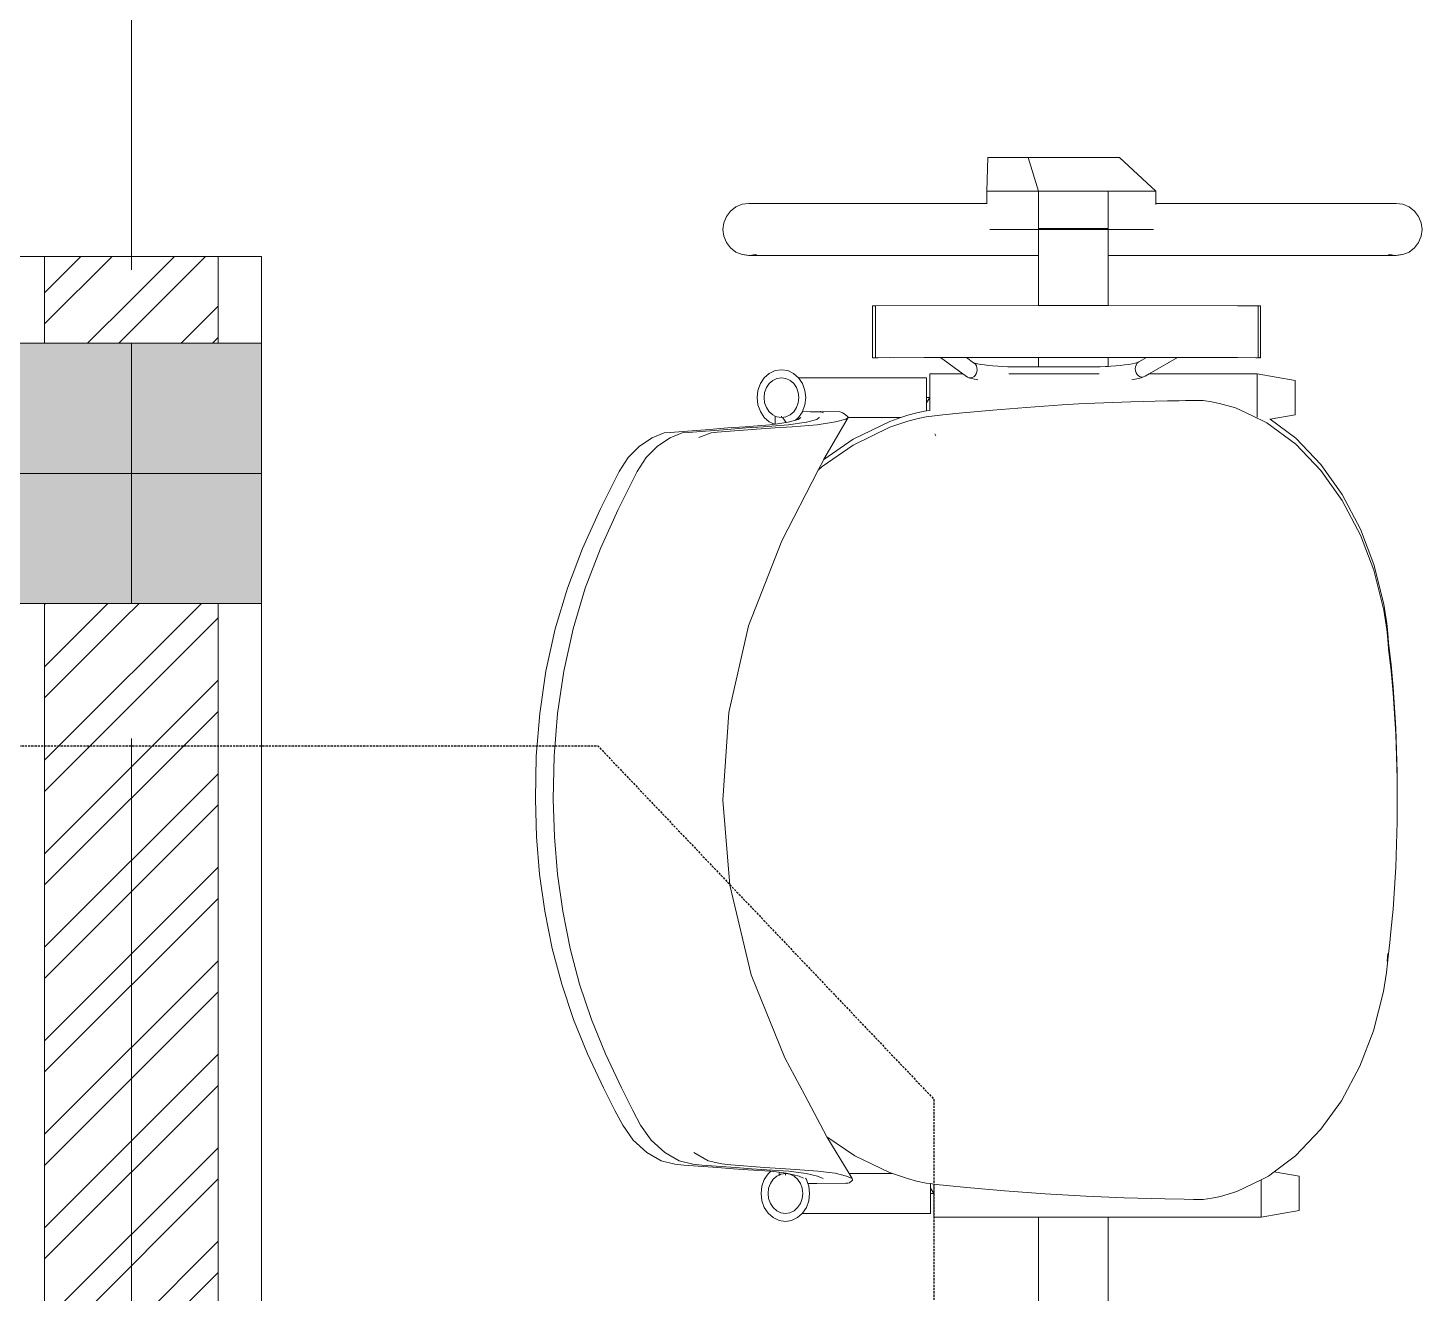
# Model space of a CAD drawing. Header units: millimetres. Extents: x -280308 to 6402717, y -14 to 2073074.
# Drawn here: x 13248 to 14052, y 411951 to 412680 of the extents above; entities that cross this region are included whole.
import ezdxf
from ezdxf.enums import TextEntityAlignment as Align

# ---------------------------------------------------------------- set-up
doc = ezdxf.new("R2010")
doc.units = ezdxf.units.MM
doc.linetypes.add('ACAD_ISO08W100', pattern=[36, 24, -3, 6, -3])
doc.linetypes.add('DASHED2', pattern=[0.375, 0.25, -0.125])
doc.layers.get('0').update_dxf_attribs({"lineweight": 0})
doc.layers.add('-P-ABK', color=7, linetype='Continuous', lineweight=30, true_color=0x05ffff)
doc.layers.add('A-FILL-1', color=7, linetype='Continuous', lineweight=0, true_color=0x454545)
for name, color, linetype, lineweight in [('A-ALINE-1', 91, 'Continuous', 20), ('A-ALINE-3', 111, 'Continuous', 15), ('A-ALINE-6', 117, 'Continuous', 9), ('A-ANNOTATION', 144, 'Continuous', 0), ('A-FURN-EQPM', 177, 'Continuous', 0)]:
    doc.layers.add(name, color=color, linetype=linetype, lineweight=lineweight)
doc.layers.add('A-TEXT', color=254, linetype='Continuous')
doc.styles.get("Standard").update_dxf_attribs({"font": 'arial.ttf'})

# ---------------------------------------------------------------- blocks, each defined once
blk = doc.blocks.new('A$Ccf87384a')
blk.add_wipeout([(-75, 75), (75, 75), (75, -75), (-75, -75)])
blk.add_wipeout([(-75, -75), (-75, 75), (75, 75), (75, -75)])
at = {"layer": 'A-FILL-1', "ltscale": 0.25}
h = blk.add_hatch(color=256, dxfattribs=at)
h.dxf.hatch_style = 1
h.paths.add_polyline_path([(-75, -75), (-75, 75), (75, 75), (75, -75)])
at = {"layer": 'A-ALINE-1'}
blk.add_lwpolyline([(-75, -75), (-75, 75), (75, 75), (75, -75)], close=True, dxfattribs=at)
at = {"layer": 'A-FILL-1', "ltscale": 0.25}
for p, q in [((0, 75), (0, -75)), ((-75, 0), (75, 0))]:
    blk.add_line(p, q, dxfattribs=at)
blk = doc.blocks.new('A$C7a9db0a0')
at = {"layer": 'A-FILL-1', "ltscale": 0.25}
h = blk.add_hatch(dxfattribs=at)
h.set_pattern_fill('ANSI32', color=256, scale=4, angle=180)
h.set_pattern_definition([(225, (163950.994, -45712.77), (26.940768, -26.940768), []), (225, (163933.034, -45712.77), (26.940768, -26.940768), [])])
h.paths.add_polyline_path([(59272.8, -13711.03), (59272.81, -21261.03), (59372.81, -21261.03), (59372.8, -13711.03)])
at = {"layer": 'A-ALINE-3', "linetype": 'Continuous'}
blk.add_lwpolyline([(59272.8, -13711.03), (59272.81, -21261.03), (59372.81, -21261.03), (59372.8, -13711.03)], close=True, dxfattribs=at)
at = {"layer": 'A-ALINE-6'}
blk.add_lwpolyline([(59247.8, -13711.03), (59247.81, -21261.03), (59397.81, -21261.03), (59397.8, -13711.03)], close=True, dxfattribs=at)
at = {"ltscale": 0.25}
blk.add_blockref('A$Ccf87384a', (59322.81, -13836.03), dxfattribs=at)
blk = doc.blocks.new('A$C27accbf0')
at = {"color": 0, "linetype": 'ByBlock', "lineweight": -2}
for p, q in [((249.91, 897.61), (250.49, 917.13)), ((273.67, 917.13), (250.49, 917.13)), ((279.74, 897.61), (273.67, 917.13)), ((326.33, 917.13), (273.67, 917.13)), ((347.22, 897.61), (326.33, 917.13)), ((249.91, 890.61), (249.91, 897.61)), ((249.91, 897.61), (279.74, 897.61)), ((279.74, 897.61), (319.74, 897.61)), ((279.74, 876.13), (279.74, 897.61)), ((319.74, 876.13), (319.74, 897.61)), ((319.74, 897.61), (347.22, 897.61)), ((347.22, 890.61), (347.22, 897.61)), ((102.14, 886.22), (99.76, 883.11)), ((105.25, 888.6), (102.14, 886.22)), ((108.86, 890.1), (105.25, 888.6)), ((112.74, 890.61), (108.86, 890.1)), ((249.91, 890.61), (112.74, 890.61)), ((249.91, 890.61), (250.02, 890.61)), ((249.91, 888.6), (249.91, 888.68)), ((347.22, 889.97), (347.22, 890.61)), ((485.74, 890.61), (347.22, 890.61)), ((485.74, 890.61), (489.61, 890.1)), ((489.61, 890.1), (493.23, 888.6)), ((493.23, 888.6), (496.33, 886.22)), ((496.33, 886.22), (498.71, 883.11)), ((98.27, 879.49), (97.76, 875.61)), ((99.76, 883.11), (98.27, 879.49)), ((279.74, 876.13), (319.74, 876.13)), ((279.74, 875.61), (279.74, 876.13)), ((319.74, 875.61), (319.74, 876.13)), ((498.71, 883.11), (500.21, 879.49)), ((500.21, 879.49), (500.72, 875.61)), ((97.76, 875.61), (98.27, 871.73)), ((98.27, 871.73), (99.76, 868.11)), ((99.76, 868.11), (102.14, 865)), ((251.64, 875.61), (279.74, 875.61)), ((279.74, 875.61), (319.74, 875.61)), ((279.74, 860.61), (279.74, 875.61)), ((319.74, 860.61), (319.74, 875.61)), ((319.74, 875.61), (345.89, 875.61)), ((498.71, 868.11), (496.33, 865)), ((500.21, 871.73), (498.71, 868.11)), ((500.72, 875.61), (500.21, 871.73)), ((102.14, 865), (105.25, 862.62)), ((105.25, 862.62), (108.86, 861.12)), ((108.86, 861.12), (112.74, 860.61)), ((109.39, 861.12), (113, 860.64)), ((112.74, 860.61), (113, 860.64)), ((113, 860.64), (113.06, 860.61)), ((113.26, 860.61), (113.06, 860.61)), ((113.26, 860.61), (117.13, 861.12)), ((113.26, 860.61), (116.61, 861.12)), ((113.26, 860.61), (279.74, 860.61)), ((279.74, 831.74), (279.74, 860.61)), ((319.74, 831.74), (319.74, 860.61)), ((485.21, 860.61), (319.74, 860.61)), ((485.21, 860.61), (481.34, 861.12)), ((485.21, 860.61), (481.86, 861.12)), ((485.41, 860.61), (485.21, 860.61)), ((485.41, 860.61), (485.47, 860.64)), ((489.09, 861.12), (485.47, 860.64)), ((485.47, 860.64), (485.74, 860.61)), ((489.61, 861.12), (485.74, 860.61)), ((493.23, 862.62), (489.61, 861.12)), ((496.33, 865), (493.23, 862.62)), ((184.06, 831.62), (183.98, 831.62)), ((183.98, 801.72), (183.98, 831.62)), ((184.29, 831.62), (184.06, 831.62)), ((184.33, 831.61), (184.29, 831.62)), ((184.33, 831.61), (184.67, 831.62)), ((185.16, 831.63), (184.67, 831.62)), ((185.72, 831.63), (185.16, 831.63)), ((185.72, 831.63), (279.74, 831.74)), ((185.72, 801.73), (185.72, 831.63)), ((279.74, 831.74), (319.74, 831.74)), ((319.74, 831.74), (394.33, 831.66)), ((394.33, 831.66), (406.16, 831.62)), ((406.44, 831.62), (406.16, 831.62)), ((406.16, 801.74), (406.16, 831.62)), ((406.44, 831.62), (407.09, 831.62)), ((407.27, 831.62), (407.09, 831.62)), ((407.4, 831.62), (407.27, 831.62)), ((407.4, 831.62), (407.58, 831.63)), ((407.62, 831.63), (407.58, 831.63)), ((407.62, 801.73), (407.62, 831.63)), ((184.06, 801.72), (183.98, 801.72)), ((184.29, 801.72), (184.06, 801.72)), ((184.33, 801.71), (184.29, 801.72)), ((184.67, 801.72), (184.33, 801.71)), ((184.73, 801.71), (184.67, 801.72)), ((185.16, 801.73), (184.73, 801.71)), ((185.23, 801.71), (185.16, 801.73)), ((185.72, 801.73), (185.23, 801.71)), ((185.72, 801.73), (185.8, 801.71)), ((185.8, 801.71), (186.4, 801.71)), ((187.19, 801.71), (186.4, 801.71)), ((194.56, 801.75), (187.19, 801.71)), ((196.09, 801.73), (194.56, 801.75)), ((213.83, 801.78), (196.09, 801.73)), ((215.08, 801.76), (213.83, 801.78)), ((215.08, 801.76), (223.19, 801.79)), ((223.19, 801.79), (223.22, 801.77)), ((223.22, 801.77), (233.51, 801.81)), ((236.12, 792.41), (223.22, 801.77)), ((234.48, 801.79), (233.51, 801.81)), ((238.14, 801.81), (234.48, 801.79)), ((238.14, 801.81), (238.18, 801.79)), ((238.18, 801.79), (253.5, 801.83)), ((242.24, 798.84), (238.18, 801.79)), ((242.95, 798.62), (242.24, 798.84)), ((242.55, 798.61), (242.24, 798.84)), ((242.55, 798.61), (243.3, 797.93)), ((244.54, 798.22), (242.95, 798.62)), ((243.3, 797.93), (243.86, 797.02)), ((243.86, 797.02), (244.2, 795.95)), ((244.2, 795.95), (244.29, 794.79)), ((246.41, 797.86), (244.54, 798.22)), ((248.53, 797.52), (246.41, 797.86)), ((250.87, 797.23), (248.53, 797.52)), ((253.41, 796.97), (250.87, 797.23)), ((256.12, 796.76), (253.41, 796.97)), ((254.18, 801.81), (253.5, 801.83)), ((273.72, 801.84), (254.18, 801.81)), ((258.96, 796.59), (256.12, 796.76)), ((261.92, 796.46), (258.96, 796.59)), ((264.83, 796.4), (261.92, 796.46)), ((268, 796.37), (264.83, 796.4)), ((279.74, 796.37), (268, 796.37)), ((274.11, 801.82), (273.72, 801.84)), ((279.74, 801.84), (274.11, 801.82)), ((279.74, 801.84), (294.06, 801.85)), ((279.74, 796.37), (279.74, 801.84)), ((308.93, 796.37), (279.74, 796.37)), ((294.16, 801.82), (294.06, 801.85)), ((314.24, 801.82), (294.16, 801.82)), ((312.21, 796.4), (308.93, 796.37)), ((315.24, 796.46), (312.21, 796.4)), ((314.24, 801.82), (314.43, 801.84)), ((319.74, 801.84), (314.43, 801.84)), ((315.24, 796.46), (318.31, 796.59)), ((319.74, 796.67), (318.31, 796.59)), ((319.74, 796.67), (319.74, 801.84)), ((334.25, 801.81), (319.74, 801.84)), ((321.28, 796.75), (319.74, 796.67)), ((324.12, 796.97), (321.28, 796.75)), ((326.8, 797.23), (324.12, 796.97)), ((329.29, 797.52), (326.8, 797.23)), ((331.55, 797.86), (329.29, 797.52)), ((333.58, 798.22), (331.55, 797.86)), ((335.35, 798.62), (333.58, 798.22)), ((334.25, 801.81), (334.74, 801.84)), ((341.91, 801.81), (334.74, 801.84)), ((336.83, 799.04), (335.35, 798.62)), ((335.5, 796.41), (335.41, 795.25)), ((335.84, 797.49), (335.5, 796.41)), ((336.4, 798.39), (335.84, 797.49)), ((337.14, 799.08), (336.4, 798.39)), ((337.55, 799.31), (336.83, 799.04)), ((337.55, 799.31), (337.14, 799.08)), ((341.91, 801.81), (337.55, 799.31)), ((341.95, 801.83), (341.91, 801.81)), ((354.11, 801.8), (341.95, 801.83)), ((359.81, 801.79), (343.41, 792.41)), ((354.11, 801.8), (354.89, 801.82)), ((359.81, 801.79), (354.89, 801.82)), ((359.85, 801.81), (359.81, 801.79)), ((373.72, 801.77), (359.85, 801.81)), ((374.79, 801.8), (373.72, 801.77)), ((392.99, 801.74), (374.79, 801.8)), ((394.33, 801.76), (392.99, 801.74)), ((404.81, 801.72), (394.33, 801.76)), ((405.91, 801.72), (404.81, 801.72)), ((406.16, 801.74), (405.91, 801.72)), ((406.44, 801.72), (406.16, 801.74)), ((406.67, 801.74), (406.44, 801.72)), ((406.9, 801.72), (406.67, 801.74)), ((407.09, 801.74), (406.9, 801.72)), ((407.27, 801.72), (407.09, 801.74)), ((407.4, 801.73), (407.27, 801.72)), ((407.51, 801.73), (407.4, 801.73)), ((407.58, 801.73), (407.51, 801.73)), ((407.58, 801.73), (407.62, 801.73)), ((119.36, 786.76), (121.59, 790.09)), ((121.59, 790.09), (124.48, 792.65)), ((124.41, 786.84), (126.48, 788.67)), ((124.48, 792.65), (127.86, 794.26)), ((126.48, 788.67), (128.9, 789.82)), ((127.86, 794.26), (131.48, 794.81)), ((128.9, 789.82), (131.48, 790.21)), ((131.48, 794.81), (135.11, 794.26)), ((131.48, 790.21), (134.07, 789.82)), ((134.07, 789.82), (136.48, 788.67)), ((135.11, 794.26), (138.48, 792.65)), ((136.48, 788.67), (138.56, 786.84)), ((138.48, 792.65), (141.25, 790.21)), ((141.25, 790.21), (141.38, 790.09)), ((141.25, 790.21), (215.09, 790.21)), ((141.38, 790.09), (143.61, 786.76)), ((215.09, 771.17), (215.09, 790.21)), ((216.96, 792.41), (236.12, 792.41)), ((216.96, 792.41), (216.96, 771.39)), ((238.64, 790.59), (236.12, 792.41)), ((239.52, 790.18), (238.64, 790.59)), ((240.47, 790.07), (239.52, 790.18)), ((240.96, 789.72), (239.52, 790.18)), ((241.43, 790.27), (240.47, 790.07)), ((242.68, 789.3), (240.96, 789.72)), ((242.33, 790.77), (241.43, 790.27)), ((243.12, 791.53), (242.33, 790.77)), ((244.63, 788.91), (242.68, 789.3)), ((243.73, 792.5), (243.12, 791.53)), ((244.13, 793.61), (243.73, 792.5)), ((244.29, 794.79), (244.13, 793.61)), ((262.5, 792.41), (314.68, 792.41)), ((335.4, 789.29), (333.34, 788.91)), ((337.29, 789.71), (335.4, 789.29)), ((335.41, 795.25), (335.57, 794.07)), ((335.57, 794.07), (335.96, 792.96)), ((335.96, 792.96), (336.57, 791.99)), ((336.57, 791.99), (337.36, 791.23)), ((338.88, 790.16), (337.29, 789.71)), ((337.36, 791.23), (338.26, 790.74)), ((338.26, 790.74), (339.21, 790.54)), ((340.16, 790.64), (338.88, 790.16)), ((339.21, 790.54), (340.16, 790.64)), ((340.16, 790.64), (341.04, 791.05)), ((343.41, 792.41), (341.04, 791.05)), ((343.41, 792.41), (405.63, 792.41)), ((405.63, 792.41), (427.63, 788.61)), ((405.63, 767.49), (405.63, 792.41)), ((427.63, 768.8), (427.63, 788.61)), ((117.48, 778.71), (117.96, 782.88)), ((117.96, 782.88), (119.36, 786.76)), ((121.48, 778.71), (121.83, 781.69)), ((121.83, 781.69), (122.82, 784.46)), ((122.82, 784.46), (124.41, 786.84)), ((138.56, 786.84), (140.14, 784.46)), ((140.14, 784.46), (141.14, 781.69)), ((141.14, 781.69), (141.48, 778.71)), ((143.61, 786.76), (145.01, 782.88)), ((145.01, 782.88), (145.48, 778.71)), ((117.96, 774.54), (117.48, 778.71)), ((119.36, 770.66), (117.96, 774.54)), ((121.83, 775.73), (121.48, 778.71)), ((122.82, 772.96), (121.83, 775.73)), ((124.41, 770.58), (122.82, 772.96)), ((140.14, 772.96), (138.56, 770.58)), ((141.14, 775.73), (140.14, 772.96)), ((141.48, 778.71), (141.14, 775.73)), ((145.01, 774.54), (143.61, 770.66)), ((145.48, 778.71), (145.01, 774.54)), ((215.09, 778.71), (216.96, 778.71)), ((215.09, 775.73), (216.96, 778.71)), ((215.09, 771.17), (216.96, 771.39)), ((216.96, 771.32), (216.96, 771.39)), ((253.31, 771.53), (233.84, 769.8)), ((272.5, 773.07), (253.31, 771.53)), ((272.5, 773.07), (293.21, 774.55)), ((293.21, 774.55), (302.65, 775.06)), ((302.65, 775.06), (307.37, 775.3)), ((307.37, 775.3), (312.11, 775.52)), ((312.11, 775.52), (317.31, 775.74)), ((317.31, 775.74), (322.5, 775.95)), ((322.5, 775.95), (332.87, 776.31)), ((332.87, 776.31), (354.07, 776.82)), ((354.07, 776.82), (360.76, 776.92)), ((360.76, 776.92), (364.28, 776.97)), ((364.28, 776.97), (369.38, 777.02)), ((369.38, 777.02), (374.47, 777.06)), ((374.47, 777.06), (379.31, 776.36)), ((379.31, 776.36), (384.05, 775.41)), ((384.05, 775.41), (393.18, 772.8)), ((402.55, 768.34), (393.18, 772.8)), ((121.59, 767.33), (119.36, 770.66)), ((124.48, 764.77), (121.59, 767.33)), ((126.48, 768.75), (124.41, 770.58)), ((127.41, 763.37), (124.48, 764.77)), ((124.84, 762.98), (127.41, 763.37)), ((127.86, 768.09), (126.48, 768.75)), ((127.41, 763.37), (127.86, 763.44)), ((128.9, 767.6), (127.86, 768.09)), ((127.86, 763.44), (127.86, 768.09)), ((127.86, 763.44), (134.18, 764.41)), ((131.48, 767.21), (128.9, 767.6)), ((131.48, 767.21), (131.48, 768.09)), ((134.07, 767.6), (131.48, 767.21)), ((132.26, 767.03), (134.18, 764.41)), ((136.48, 768.75), (134.07, 767.6)), ((134.18, 764.41), (135.35, 764.59)), ((135.35, 764.59), (139.61, 765.76)), ((135.42, 762.98), (146, 764.59)), ((138.56, 770.58), (136.48, 768.75)), ((141.38, 767.33), (139.61, 765.76)), ((139.61, 765.76), (141.15, 766.18)), ((141.15, 766.18), (142.61, 767.24)), ((143.59, 770.62), (141.38, 767.33)), ((143.59, 770.62), (154.04, 770.67)), ((143.61, 770.66), (143.59, 770.62)), ((146, 764.59), (151.86, 766.18)), ((148.27, 770.6), (154.15, 770.62)), ((151.86, 766.18), (153.34, 767.2)), ((152.11, 763.06), (162.68, 764.67)), ((153.34, 767.2), (153.39, 767.24)), ((154.15, 770.62), (154.04, 770.67)), ((154.15, 770.62), (164.96, 770.67)), ((155.74, 769.89), (154.15, 770.62)), ((155.92, 743.27), (170.01, 767.21)), ((162.68, 764.67), (168.55, 766.26)), ((166.62, 769.89), (164.96, 770.67)), ((168.21, 768.92), (166.62, 769.89)), ((169.45, 767.99), (168.21, 768.92)), ((168.55, 766.26), (170.07, 767.31)), ((170.07, 767.31), (169.45, 767.99)), ((170.01, 767.21), (170.07, 767.31)), ((200.3, 767.21), (170.01, 767.21)), ((172.85, 754.77), (193.89, 765.05)), ((193.89, 765.05), (200.3, 767.21)), ((193.89, 761.6), (204.28, 765.1)), ((200.3, 767.21), (204.28, 768.55)), ((204.28, 768.55), (209.59, 769.97)), ((204.28, 765.1), (209.59, 766.52)), ((209.59, 769.97), (214.96, 771.16)), ((209.59, 766.52), (214.96, 767.71)), ((214.96, 771.16), (215.09, 771.17)), ((214.96, 767.71), (219.71, 768.26)), ((219.71, 768.26), (224.44, 768.79)), ((224.44, 768.79), (233.84, 769.8)), ((411.31, 764.16), (402.55, 768.34)), ((427.86, 751.84), (411.31, 764.16)), ((413.07, 766.29), (413.04, 766.32)), ((413.07, 766.29), (427.63, 768.8)), ((427.86, 755.29), (413.07, 766.29)), ((49.79, 750.73), (56.94, 755.59)), ((56.94, 755.59), (63.87, 758.39)), ((60.14, 750.73), (67.3, 755.59)), ((63.87, 758.39), (67.42, 758.65)), ((67.3, 755.59), (74.24, 758.39)), ((90.01, 760.41), (67.42, 758.65)), ((74.24, 758.39), (77.81, 758.65)), ((100.46, 760.41), (77.81, 758.65)), ((83.98, 755.67), (90.93, 758.47)), ((90.01, 760.41), (100.63, 761.22)), ((90.93, 758.47), (94.49, 758.73)), ((117.15, 760.49), (94.49, 758.73)), ((100.46, 760.41), (111.12, 761.22)), ((100.63, 761.22), (110.56, 761.89)), ((110.56, 761.89), (124.84, 762.98)), ((111.12, 761.22), (121.08, 761.89)), ((117.15, 760.49), (127.8, 761.29)), ((121.08, 761.89), (135.42, 762.98)), ((127.8, 761.29), (137.76, 761.97)), ((137.76, 761.97), (152.11, 763.06)), ((172.85, 751.32), (193.89, 761.6)), ((219.88, 757.84), (220.51, 756.77)), ((442.27, 740.17), (427.86, 755.29)), ((43.21, 744.14), (49.79, 750.73)), ((53.54, 744.14), (60.14, 750.73)), ((172.85, 751.32), (155, 739.1)), ((172.85, 754.77), (155.86, 743.14)), ((442.27, 736.72), (427.86, 751.84)), ((37.98, 736.17), (43.21, 744.14)), ((48.3, 736.17), (53.54, 744.14)), ((155.86, 743.14), (152.67, 736.97)), ((155.92, 743.27), (155.86, 743.14)), ((454.61, 722.93), (442.27, 740.17)), ((27.1, 714.24), (37.98, 736.17)), ((37.42, 714.24), (48.3, 736.17)), ((152.67, 736.97), (131.65, 696.29)), ((155, 739.1), (152.67, 736.97)), ((454.61, 719.48), (442.27, 736.72)), ((465.26, 702.94), (454.61, 722.93)), ((465.26, 699.49), (454.61, 719.48)), ((16.86, 691.81), (27.1, 714.24)), ((27.17, 691.81), (37.42, 714.24)), ((472.98, 682.65), (465.26, 702.94)), ((472.98, 679.2), (465.26, 699.49)), ((8.12, 668.9), (16.86, 691.81)), ((18.43, 668.9), (27.17, 691.81)), ((131.65, 696.29), (112.51, 647.27)), ((472.98, 682.65), (478.74, 659.7)), ((472.98, 679.2), (478.74, 656.25)), ((1.15, 645.5), (8.12, 668.9)), ((11.45, 645.5), (18.43, 668.9)), ((478.74, 659.7), (480.4, 648.62)), ((478.74, 656.25), (480.4, 645.17)), ((-4.18, 621.11), (1.15, 645.5)), ((6.13, 621.11), (11.45, 645.5)), ((112.51, 647.27), (101.2, 597.23)), ((480.4, 648.62), (480.99, 643.04)), ((480.4, 645.17), (480.99, 639.59)), ((480.99, 643.04), (481.41, 637.43)), ((480.99, 639.59), (481.41, 633.98)), ((481.41, 637.43), (482.16, 631.09)), ((481.41, 633.98), (482.16, 627.64)), ((482.16, 631.09), (482.85, 624.72)), ((482.16, 627.64), (482.85, 621.27)), ((-7.77, 596.68), (-4.18, 621.11)), ((2.53, 596.68), (6.13, 621.11)), ((482.85, 624.72), (484.05, 611.91)), ((482.85, 621.27), (484.05, 608.46)), ((485.55, 588.26), (484.05, 611.91)), ((485.55, 584.81), (484.05, 608.46)), ((-9.77, 572.12), (-7.77, 596.68)), ((0.54, 572.12), (2.53, 596.68)), ((101.2, 597.23), (97.77, 546.78)), ((486.42, 562.77), (485.55, 588.26)), ((486.42, 559.32), (485.55, 584.81)), ((-10.31, 547.31), (-9.77, 572.12)), ((0, 547.31), (0.54, 572.12)), ((486.42, 559.32), (486.42, 562.77)), ((486.41, 537.75), (486.42, 559.32)), ((-9.64, 525.63), (-10.31, 547.31)), ((0.67, 525.63), (0, 547.31)), ((97.77, 546.78), (101.72, 497.69)), ((485.51, 508.11), (486.41, 534.3)), ((486.41, 537.71), (486.41, 537.75)), ((486.41, 534.3), (486.41, 537.71)), ((-7.85, 504.13), (-9.64, 525.63)), ((2.46, 504.13), (0.67, 525.63)), ((485.51, 508.11), (483.96, 484.04)), ((-4.87, 482.73), (-7.85, 504.13)), ((5.43, 482.73), (2.46, 504.13)), ((101.72, 497.69), (114.12, 446.06)), ((-0.65, 461.36), (-4.87, 482.73)), ((9.66, 461.36), (5.43, 482.73)), ((483.96, 484.04), (482.73, 471.13)), ((482.73, 471.13), (482.04, 464.7)), ((4.87, 440.65), (-0.65, 461.36)), ((15.17, 440.65), (9.66, 461.36)), ((481.01, 458.34), (480.85, 456.28)), ((481.28, 458.29), (480.85, 452.83)), ((482.04, 464.7), (481.28, 458.29)), ((480.85, 452.83), (480.25, 447.37)), ((480.85, 456.28), (480.6, 454.02)), ((114.12, 446.06), (133.52, 398.31)), ((480.25, 447.37), (478.55, 436.44)), ((11.73, 420.45), (4.87, 440.65)), ((22.04, 420.45), (15.17, 440.65)), ((472.73, 413.81), (478.55, 436.44)), ((19.8, 400.63), (11.73, 420.45)), ((30.12, 400.63), (22.04, 420.45)), ((464.87, 393.42), (472.73, 413.81)), ((28.92, 381.03), (19.8, 400.63)), ((39.24, 381.03), (30.12, 400.63)), ((133.52, 398.31), (144.94, 376.86)), ((454.21, 373.51), (464.87, 393.42)), ((32.21, 374.42), (28.92, 381.03)), ((42.53, 374.42), (39.24, 381.03)), ((35.55, 367.85), (32.21, 374.42)), ((45.87, 367.85), (42.53, 374.42)), ((144.94, 376.86), (157.5, 353.24)), ((442.44, 357.13), (454.21, 373.51)), ((40.01, 359.51), (35.55, 367.85)), ((50.33, 359.51), (45.87, 367.85)), ((46.08, 350.78), (40.01, 359.51)), ((56.41, 350.78), (50.33, 359.51)), ((427.69, 341.78), (442.44, 357.13)), ((53.91, 343.67), (46.08, 350.78)), ((64.25, 343.67), (56.41, 350.78)), ((157.76, 352.8), (157.5, 353.24)), ((157.76, 352.8), (173.84, 341.85)), ((170.56, 331.64), (157.76, 352.8)), ((62.24, 338.91), (53.91, 343.67)), ((70.12, 337.11), (62.24, 338.91)), ((72.61, 338.91), (64.25, 343.67)), ((80.51, 337.11), (72.61, 338.91)), ((89.29, 338.99), (80.94, 343.75)), ((97.2, 337.19), (89.29, 338.99)), ((173.84, 341.85), (193.83, 332.2)), ((415.37, 332.56), (427.69, 341.78)), ((75.27, 336.47), (70.12, 337.11)), ((75.27, 336.47), (94.63, 335.02)), ((85.67, 336.47), (80.51, 337.11)), ((85.67, 336.47), (105.09, 335.02)), ((103.75, 334.37), (94.63, 335.02)), ((102.35, 336.55), (97.2, 337.19)), ((102.35, 336.55), (121.78, 335.1)), ((112.34, 333.83), (103.75, 334.37)), ((114.25, 334.37), (105.09, 335.02)), ((125.13, 332.95), (112.34, 333.83)), ((122.86, 333.83), (114.25, 334.37)), ((123.87, 331.53), (121.64, 328.19)), ((130.93, 334.45), (121.78, 335.1)), ((135.7, 332.95), (122.86, 333.83)), ((125.44, 332.91), (123.87, 331.53)), ((125.44, 332.91), (125.13, 332.95)), ((130.15, 332.31), (125.44, 332.91)), ((128.77, 330.1), (126.7, 328.28)), ((130.15, 330.76), (128.77, 330.1)), ((130.15, 332.31), (130.15, 330.76)), ((134.31, 331.77), (130.15, 332.31)), ((131.18, 331.25), (130.15, 330.76)), ((139.54, 333.91), (130.93, 334.45)), ((133.77, 331.64), (131.18, 331.25)), ((136.36, 331.25), (133.77, 331.64)), ((133.77, 331.64), (133.77, 330.76)), ((135.11, 331.67), (134.31, 331.77)), ((141.64, 330.03), (135.11, 331.67)), ((145.74, 331.67), (135.7, 332.95)), ((138.77, 330.1), (136.36, 331.25)), ((140.84, 328.28), (138.77, 330.1)), ((152.39, 333.03), (139.54, 333.91)), ((144.25, 328.97), (141.64, 330.03)), ((152.33, 330.03), (145.74, 331.67)), ((155.5, 328.77), (152.33, 330.03)), ((162.43, 331.75), (152.39, 333.03)), ((169.01, 330.11), (162.43, 331.75)), ((172.27, 328.81), (169.01, 330.11)), ((172.27, 328.81), (170.56, 331.64)), ((195.49, 331.64), (170.56, 331.64)), ((195.49, 331.64), (193.83, 332.2)), ((204.14, 328.73), (195.49, 331.64)), ((412.13, 330.13), (407.91, 328.06)), ((412.13, 330.13), (415.37, 332.56)), ((415.37, 332.56), (429.91, 330.05)), ((429.91, 330.05), (429.91, 310.24)), ((120.25, 324.31), (119.77, 320.14)), ((121.64, 328.19), (120.25, 324.31)), ((124.11, 323.12), (123.77, 320.14)), ((125.11, 325.89), (124.11, 323.12)), ((126.7, 328.28), (125.11, 325.89)), ((142.43, 325.89), (140.84, 328.28)), ((143.43, 323.12), (142.43, 325.89)), ((143.77, 320.14), (143.43, 323.12)), ((145.89, 328.19), (145.43, 328.88)), ((146.71, 325.92), (145.89, 328.19)), ((146.71, 325.92), (150.54, 325.94)), ((147.29, 324.31), (146.71, 325.92)), ((147.77, 320.14), (147.29, 324.31)), ((150.54, 325.94), (151.87, 325.95)), ((150.54, 325.94), (151.9, 325.89)), ((151.9, 325.89), (168.58, 325.97)), ((155.58, 328.73), (155.5, 328.77)), ((168.58, 325.97), (169.85, 326.14)), ((169.85, 326.14), (170.67, 326.33)), ((170.67, 326.33), (172.44, 327.79)), ((172.44, 327.79), (172.27, 328.81)), ((209.43, 327.3), (204.14, 328.73)), ((214.82, 326.07), (209.43, 327.3)), ((217.37, 325.78), (214.82, 326.07)), ((219.24, 325.56), (217.37, 325.78)), ((217.37, 325.78), (217.37, 308.64)), ((217.37, 323.12), (219.24, 320.14)), ((220.69, 325.39), (219.24, 325.56)), ((219.24, 325.56), (219.24, 306.44)), ((226.55, 324.74), (220.69, 325.39)), ((238.26, 323.52), (226.55, 324.74)), ((259.96, 321.67), (238.26, 323.52)), ((259.96, 321.67), (283.49, 319.93)), ((407.91, 328.06), (393.97, 321.18)), ((407.91, 328.06), (407.91, 306.44)), ((119.77, 320.14), (120.25, 315.98)), ((120.25, 315.98), (121.64, 312.09)), ((123.77, 320.14), (124.11, 317.17)), ((124.11, 317.17), (125.11, 314.39)), ((125.11, 314.39), (126.7, 312.01)), ((140.84, 312.01), (142.43, 314.39)), ((142.43, 314.39), (143.43, 317.17)), ((143.43, 317.17), (143.77, 320.14)), ((145.89, 312.09), (147.29, 315.98)), ((147.29, 315.98), (147.77, 320.14)), ((217.37, 320.14), (219.24, 320.14)), ((283.49, 319.93), (307, 318.6)), ((307, 318.6), (329.09, 317.7)), ((329.09, 317.7), (352.42, 316.97)), ((363.5, 316.81), (352.42, 316.97)), ((369.04, 316.75), (363.5, 316.81)), ((374.6, 316.71), (369.04, 316.75)), ((379.58, 317.4), (374.6, 316.71)), ((384.47, 318.38), (379.58, 317.4)), ((393.97, 321.18), (384.47, 318.38)), ((121.64, 312.09), (123.87, 308.76)), ((123.87, 308.76), (126.77, 306.2)), ((126.7, 312.01), (128.77, 310.19)), ((126.77, 306.2), (130.15, 304.59)), ((128.77, 310.19), (131.18, 309.04)), ((131.18, 309.04), (133.77, 308.64)), ((133.77, 308.64), (136.36, 309.04)), ((136.36, 309.04), (138.77, 310.19)), ((137.39, 304.59), (140.77, 306.2)), ((138.77, 310.19), (140.84, 312.01)), ((140.77, 306.2), (143.54, 308.64)), ((143.54, 308.64), (143.67, 308.76)), ((143.54, 308.64), (217.37, 308.64)), ((143.67, 308.76), (145.89, 312.09)), ((219.24, 306.44), (279.74, 306.44)), ((279.74, 240.86), (279.74, 306.44)), ((279.74, 306.44), (319.74, 306.44)), ((319.74, 240.86), (319.74, 306.44)), ((319.74, 306.44), (407.91, 306.44)), ((407.91, 306.44), (429.91, 310.24)), ((130.15, 304.59), (133.77, 304.04)), ((133.77, 304.04), (137.39, 304.59))]:
    blk.add_line(p, q, dxfattribs=at)
blk = doc.blocks.new('A$C4404b510')
at = {"layer": 'A-FURN-EQPM', "color": 0, "linetype": 'ByBlock', "lineweight": -2, "ltscale": 0.25}
blk.add_blockref('A$C27accbf0', (41242.9, 6689.92), dxfattribs=at)
blk = doc.blocks.new('*U552')
at = {"layer": 'A-ANNOTATION', "linetype": 'ACAD_ISO08W100', "ltscale": 0.25}
blk.add_lwpolyline([(0, -5), (0, -90.5606)], dxfattribs=at)
at = {"layer": 'A-TEXT'}
blk.add_attdef('N', text='', height=0.9, dxfattribs=at).set_placement((0, 2.75), align=Align.MIDDLE_CENTER)
blk = doc.blocks.new('A$Cf37525da')
at = {"color": 124, "xscale": -360.0000000000001, "yscale": 360.0000000000001, "zscale": 360.0000000000001, "rotation": 180}
blk.add_blockref('*U552', (-8999.98, -25932.8), dxfattribs=at)
blk = doc.blocks.new('2')
at = {"ltscale": 0.25}
blk.add_blockref('A$C7a9db0a0', (-46014.9, 426259.29), dxfattribs=at)
blk.add_blockref('A$Cf37525da', (22307.88, 424523.26), dxfattribs=at)
at = {"layer": 'A-FURN-EQPM', "ltscale": 0.25}
blk.add_blockref('A$C4404b510', (-27691.87, 404998.26), dxfattribs=at)

msp = doc.modelspace()

# ---------------------------------------------------------------- block references
msp.add_blockref('2', (0, 0))

# ---------------------------------------------------------------- next in the draw order: linework, layer by layer
at = {"layer": '-P-ABK', "linetype": 'DASHED2', "ltscale": 5, "flags": 128}
msp.add_lwpolyline([(11453.99, 412266.2), (13576.79, 412266.2), (13770.34, 412062.69), (13770.34, 404520.18)], dxfattribs=at)

doc.saveas('drawing.dxf')
